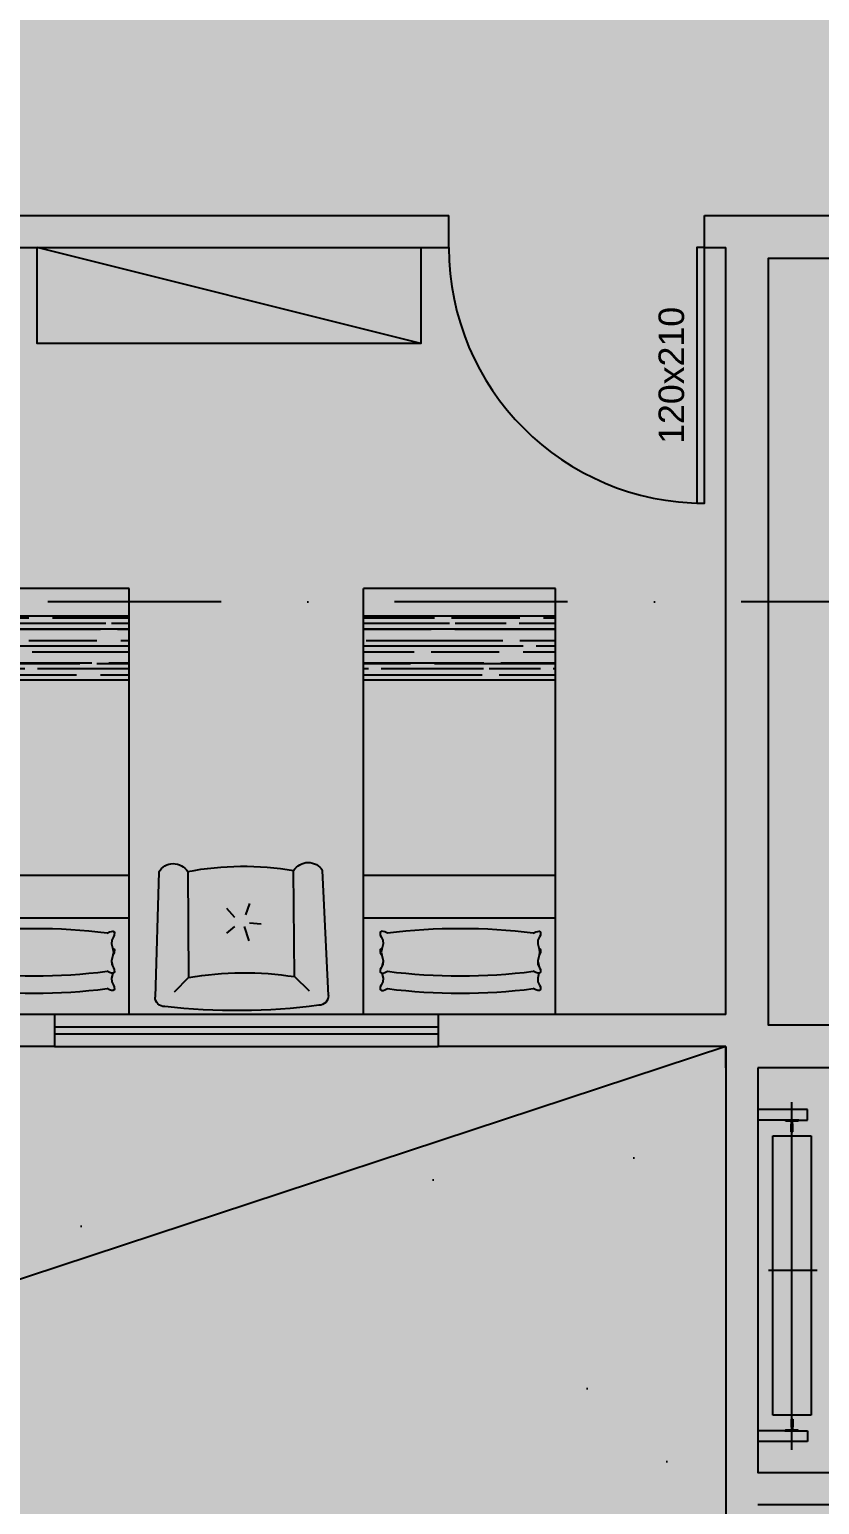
# Model space of a CAD drawing. Header units: centimetres. Extents: x 0 to 1099704, y -139216 to 99734.
# Drawn here: x 854708 to 855079, y -23410 to -22717 of the extents above; entities that cross this region are included whole.
import ezdxf
from ezdxf.enums import TextEntityAlignment as Align

# ---------------------------------------------------------------- set-up
doc = ezdxf.new("R2010")
doc.units = ezdxf.units.CM
doc.header["$LTSCALE"] = 4
doc.linetypes.add('DASHDOT', pattern=[25.4, 12.7, -6.35, 0, -6.35])
doc.linetypes.add('LTYPE_6', pattern=[168.75, 112.5, -28.125, 0, -28.125])
for name, color, linetype in [('0.2', 2, 'Continuous'), ('0.4', 4, 'Continuous'), ('0.6', 6, 'Continuous'), ('02-CONT', 2, 'Continuous'), ('04', 254, 'Continuous'), ('08', 8, 'Continuous'), ('AIT-LAY-HTC', 254, 'Continuous'), ('B-CORTE', 4, 'DASHDOT')]:
    doc.layers.add(name, color=color, linetype=linetype)
doc.styles.add('2mm 1-50', font='arial.ttf', dxfattribs={"height": 0.1})

# ---------------------------------------------------------------- blocks, each defined once
blk = doc.blocks.new('1_00e')
blk.add_lwpolyline([(-28.40539012428269, -52.25289090163764), (-25.40539012428269, -52.25289090163764), (-25.40539012428269, 47.74710909836236), (-28.40539012428269, 47.74710909836236)], close=True)
at = {"color": 1}
blk.add_arc((-28.40539012428326, -52.25289090163764), 100, 0, 90, dxfattribs=at)
blk = doc.blocks.new('CAMA-SOLTEIRO')
h = blk.add_hatch()
h.set_pattern_fill('AR-RROOF', color=256, scale=0.08, style=0)
h.set_pattern_definition([(0, (-259.2971654992087, -62.25848343646964), (0.176, 0.08), [1.2, -0.16, 0.4, -0.08]), (0, (-259.1907654992087, -62.21848343646964), (-0.08, 0.1064), [0.24, -0.0264, 0.48, -0.06]), (0, (-259.2571654992087, -62.19048343646964), (0.416, 0.0536), [0.64, -0.112, 0.32, -0.08])])
h.paths.add_polyline_path([(0.4499999999999886, -1.569999999997059), (-0.4500000000000455, -1.569999999997044), (-0.4500000000000455, -1.869999999999941), (0.4499999999999886, -1.869999999999969)])
at = {"layer": 'AIT-LAY-HTC'}
h = blk.add_hatch(color=254, dxfattribs=at)
h.paths.add_polyline_path([(0.4499999999999886, -0.6535763996212509), (-0.4499999999999886, -0.6535763996212509), (-0.4499999999999886, -1.569999999997044), (0.4499999999999886, -1.569999999997044)])
h.paths.add_polyline_path([(0.4499999999999886, -2.131628207280301e-14), (-0.4499999999999886, -7.105427357601002e-15), (-0.4500000000000455, -0.4535763996212623), (0.4499999999999886, -0.4535763996212623)])
h.paths.add_polyline_path([(0.3716982436171747, -0.373121244349754), (0.3723867664295994, -0.3861706267807321), (0.3655536251368972, -0.390699628518469), (0.3589239480322135, -0.390246726289142), (0.3496964401738865, -0.3873305654911334), (0.3375292817262334, -0.3814624037465322, -0.06240135273612517), (-0.3458491167673401, -0.3814624037465322), (-0.3580162752151068, -0.3873305654911476), (-0.3672437830732633, -0.3902467262891278), (-0.3738734601780038, -0.3906996285184547), (-0.3807066014707061, -0.3861706267807179), (-0.3800180786582814, -0.3731212443497398), (-0.3760551388454587, -0.3650755000255188), (-0.3677125645626802, -0.3491925823837292), (-0.367078841438115, -0.3321323483973302), (-0.3724699016728437, -0.3091402599489683), (-0.3738734601780038, -0.3092361431671051), (-0.3807066014707061, -0.3047071414293683), (-0.3800180786582814, -0.2916577589983902), (-0.3760551388454587, -0.2836120146741834), (-0.3731809529210182, -0.2781400276378534), (-0.3671426902825488, -0.2523877149917055), (-0.3671057082908646, -0.2513921359974702), (-0.3671426902825488, -0.2503965570033344), (-0.373180952921075, -0.2246442443571155), (-0.3760551388455156, -0.2191722573209276), (-0.3800180786582814, -0.2111265129965787), (-0.3807066014707061, -0.1980771305656006), (-0.3738734601780038, -0.1935481288278922), (-0.3724699016728437, -0.1936440120460148), (-0.367078841438115, -0.1706519235976387), (-0.3677125645626802, -0.1535916896112397), (-0.3760551388455156, -0.1377087719694785), (-0.3800180786582814, -0.1296630276452575), (-0.3807066014707061, -0.116613645214251), (-0.3738734601780038, -0.1120846434765284), (-0.3672437830733202, -0.1125375457058411), (-0.3580162752149931, -0.1154537065038497), (-0.3458491167673401, -0.1213218682484509, -0.06240135273612597), (0.3375292817262334, -0.1213218682484509), (0.3496964401739433, -0.1154537065038497), (0.3589239480322135, -0.1125375457058553), (0.3655536251368972, -0.1120846434765284), (0.3723867664295994, -0.1166136452142652), (0.3716982436171747, -0.1296630276452575), (0.3677353038042952, -0.1377087719695922), (0.3593927295215735, -0.1535916896112681), (0.3587590063970083, -0.1706519235976671), (0.364150066631737, -0.193644012046029), (0.3655536251368972, -0.193548128827878), (0.3723867664295994, -0.1980771305656006), (0.3716982436171747, -0.2111265129965929), (0.3677353038042384, -0.2191722573211123), (0.3648611178799115, -0.2246442443571297), (0.3588228552414421, -0.250396557003306), (0.358785873249758, -0.251392135997456), (0.3588228552414421, -0.2523877149917482), (0.3648611178799115, -0.2781400276378392), (0.3677353038042952, -0.2836120146742545), (0.3716982436171747, -0.2916577589984044), (0.3723867664295994, -0.3047071414293683), (0.3655536251368972, -0.3092361431670909), (0.364150066631737, -0.3091402599489825), (0.3587590063970083, -0.3321323483973586), (0.3593927295215735, -0.3491925823837292), (0.3677353038044657, -0.3650755000253483)], flags=16)
h.paths.add_polyline_path([(-0.4500000000000455, -1.869999999999926), (-0.4499999999999886, -1.99999999999995), (0.4499999999999886, -1.99999999999995), (0.4499999999999886, -1.869999999999969)])
h = blk.add_hatch(color=252, dxfattribs=at)
edge = h.paths.add_edge_path()
edge.add_line((0.3677353038042384, -0.1377087719696206), (0.3716982436171179, -0.1296630276452433))
edge.add_line((0.3716982436171747, -0.1296630276452433), (0.3723867664295994, -0.1166136452142652))
edge.add_line((0.3723867664295994, -0.1166136452142652), (0.3655536251368972, -0.1120846434765284))
edge.add_line((0.3655536251368972, -0.1120846434765284), (0.3589239480322135, -0.1125375457058411))
edge.add_line((0.3589239480322135, -0.1125375457058553), (0.3496964401739433, -0.1154537065038497))
edge.add_line((0.3496964401739433, -0.1154537065038355), (0.3375292817262334, -0.1213218682484509))
edge.add_ellipse((-0.004159917520553336, -2.848495806804841), major_axis=(1.943480023054445, 1.943480023054444), ratio=0.9999999999999957, start_angle=37.85859147788927, end_angle=52.14140852211052)
edge.add_line((-0.3458491167673401, -0.1213218682484651), (-0.35801627521505, -0.1154537065038497))
edge.add_line((-0.35801627521505, -0.1154537065038497), (-0.3672437830732633, -0.1125375457058553))
edge.add_line((-0.3672437830733202, -0.1125375457058553), (-0.3738734601780607, -0.1120846434765284))
edge.add_line((-0.3738734601780607, -0.1120846434765426), (-0.380706601470763, -0.116613645214251))
edge.add_line((-0.3807066014707061, -0.116613645214251), (-0.3800180786582814, -0.1296630276452433))
edge.add_line((-0.3800180786582814, -0.1296630276452433), (-0.3760551388454587, -0.1377087719697059))
edge.add_line((-0.3760551388454019, -0.1377087719697201), (-0.3677125645626802, -0.1535916896112681))
edge.add_line((-0.3677125645626802, -0.1535916896112681), (-0.367078841438115, -0.1706519235976671))
edge.add_line((-0.367078841438115, -0.1706519235976671), (-0.3724699016728437, -0.1936440120460148))
edge.add_line((-0.3724699016728437, -0.1936440120460148), (-0.3672437830733202, -0.1940010310572049))
edge.add_line((-0.3672437830733202, -0.1940010310572049), (-0.35801627521505, -0.1969171918551993))
edge.add_line((-0.35801627521505, -0.1969171918551993), (-0.3458491167673401, -0.2027853535998148))
edge.add_ellipse((-0.004159917520553336, -2.929959292156191), major_axis=(1.943480023054446, 1.943480023054447), ratio=0.9999999999999976, start_angle=37.85859147788932, end_angle=52.14140852211062, ccw=False)
edge.add_line((0.3375292817262334, -0.2027853535998148), (0.3496964401739433, -0.1969171918551851))
edge.add_line((0.3496964401739433, -0.1969171918551709), (0.3589239480322703, -0.1940010310572049))
edge.add_line((0.3589239480322135, -0.1940010310572049), (0.364150066631737, -0.193644012046029))
edge.add_line((0.364150066631737, -0.193644012046029), (0.3587590063970083, -0.1706519235976671))
edge.add_line((0.3587590063970083, -0.1706519235976671), (0.3593927295215735, -0.1535916896112681))
edge.add_line((0.3593927295215735, -0.1535916896112681), (0.3677353038042952, -0.1377087719696206))
edge = h.paths.add_edge_path()
edge.add_line((0.3585894172769599, -0.2513921359974987), (0.3588228552414421, -0.250396557003306))
edge.add_line((0.3588228552414421, -0.250396557003306), (0.3593927295215735, -0.2350551749626035))
edge.add_line((0.3593927295215735, -0.2350551749626035), (0.367735303804352, -0.2191722573207713))
edge.add_line((0.367735303804352, -0.2191722573207713), (0.3716982436171747, -0.2111265129966071))
edge.add_line((0.3716982436171747, -0.2111265129966071), (0.3723867664295994, -0.198077130565629))
edge.add_line((0.3723867664295994, -0.198077130565629), (0.3655536251368972, -0.1935481288278922))
edge.add_line((0.3655536251368972, -0.193548128827878), (0.3589239480322135, -0.1940010310571907))
edge.add_line((0.3589239480322135, -0.1940010310572049), (0.3496964401739433, -0.1969171918551993))
edge.add_line((0.3496964401739433, -0.1969171918551993), (0.3375292817262334, -0.2027853535998148))
edge.add_ellipse((-0.004159917520553336, -2.929959292156191), major_axis=(1.94348002305446, 1.94348002305446), ratio=0.9999999999999964, start_angle=37.85859147788919, end_angle=52.14140852211058)
edge.add_line((-0.3458491167673401, -0.2027853535998148), (-0.3580162752149931, -0.1969171918552135))
edge.add_line((-0.3580162752149931, -0.1969171918552135), (-0.3672437830733202, -0.1940010310571907))
edge.add_line((-0.3672437830733202, -0.1940010310571907), (-0.3738734601780038, -0.1935481288278638))
edge.add_line((-0.3738734601780038, -0.193548128827878), (-0.3807066014707061, -0.1980771305656006))
edge.add_line((-0.3807066014707061, -0.1980771305656006), (-0.3800180786582814, -0.2111265129965929))
edge.add_line((-0.3800180786582814, -0.2111265129965929), (-0.376055138845345, -0.2191722573210413))
edge.add_line((-0.376055138845345, -0.2191722573210413), (-0.3677125645626802, -0.2350551749625893))
edge.add_line((-0.3677125645626802, -0.2350551749626035), (-0.3671426902825488, -0.250396557003306))
edge.add_line((-0.3671426902825488, -0.2503965570032918), (-0.3669092523180666, -0.2513921359974702))
edge.add_line((-0.3669092523180666, -0.2513921359974702), (-0.3732120659238944, -0.278272720073609))
edge.add_line((-0.3732120659238944, -0.278272720073609), (-0.3759659441697067, -0.2921238786731593))
edge.add_line((-0.3759659441697067, -0.2921238786731593), (-0.3732120659238944, -0.3059750372728232))
edge.add_line((-0.3732120659238944, -0.3059750372728232), (-0.367078841438115, -0.3321323483973302))
edge.add_line((-0.367078841438115, -0.3321323483973302), (-0.3677125645626802, -0.3491925823837292))
edge.add_line((-0.3677125645626802, -0.3491925823837292), (-0.3760551388454587, -0.3650755000255756))
edge.add_line((-0.3760551388454587, -0.3650755000255756), (-0.3800180786582814, -0.3731212443497398))
edge.add_line((-0.3800180786582814, -0.3731212443497398), (-0.3807066014707061, -0.3861706267807179))
edge.add_line((-0.3807066014707061, -0.3861706267807179), (-0.3738734601780607, -0.3906996285184547))
edge.add_line((-0.3738734601780607, -0.390699628518469), (-0.3672437830733202, -0.390246726289142))
edge.add_line((-0.3672437830733202, -0.3902467262891278), (-0.35801627521505, -0.3873305654911192))
edge.add_line((-0.3580162752149931, -0.3873305654911192), (-0.3458491167673401, -0.381462403746518))
edge.add_ellipse((-0.004159917520553336, 2.345711534809816), major_axis=(1.943480023054408, 1.943480023054407), ratio=0.9999999999999963, start_angle=217.8585914778892, end_angle=232.1414085221106)
edge.add_line((0.3375292817262334, -0.3814624037465322), (0.3496964401739433, -0.3873305654911476))
edge.add_line((0.3496964401739433, -0.3873305654911476), (0.3589239480321567, -0.390246726289142))
edge.add_line((0.3589239480321567, -0.390246726289142), (0.3655536251368403, -0.3906996285184832))
edge.add_line((0.3655536251368972, -0.390699628518469), (0.3723867664295994, -0.3861706267807321))
edge.add_line((0.3723867664295994, -0.3861706267807321), (0.3716982436171747, -0.373121244349754))
edge.add_line((0.3716982436171747, -0.3731212443497398), (0.3677353038042384, -0.3650755000254762))
edge.add_line((0.3677353038042384, -0.3650755000254762), (0.3593927295215735, -0.3491925823837292))
edge.add_line((0.3593927295215735, -0.3491925823837292), (0.3587590063970083, -0.3321323483973302))
edge.add_line((0.3587590063970083, -0.3321323483973444), (0.3648922308827878, -0.3059750372727663))
edge.add_line((0.3648922308827878, -0.3059750372727521), (0.3676461091286001, -0.2921238786731735))
edge.add_line((0.3676461091286001, -0.2921238786731735), (0.3648922308827878, -0.2782727200736659))
edge.add_line((0.3648922308827878, -0.2782727200736659), (0.3585894172769599, -0.2513921359974987))
for points in [[(0.4499999999999886, -0.6535763996212509), (0.4499999999999886, -0.4535763996212623), (-0.4499999999999886, -0.4535763996212623), (-0.4499999999999886, -0.6535763996212509)], [(-0.4499999999999886, -1.569999999997044), (0.4499999999999886, -1.569999999997044), (0.4499999999999886, -1.869999999999955), (-0.4499999999999886, -1.869999999999955)]]:
    blk.add_hatch(color=252, dxfattribs=at).paths.add_polyline_path(points)
for p, q in [((-0.4500000000000455, 7.105427357601002e-15), (0.4499999999999886, -7.105427357601002e-15)), ((-0.4500000000000455, 7.105427357601002e-15), (-0.4499999999999886, -1.99999999999995)), ((0.4499999999999886, -7.105427357601002e-15), (0.4499999999999886, -1.99999999999995)), ((0.4499999999999886, -0.05000000000000426), (0.4499999999999886, -1.949999999999953)), ((0.4499999999999886, -0.4535763996212623), (-0.4499999999999886, -0.4535763996212623)), ((0.4499999999999886, -0.6535763996212509), (-0.4499999999999886, -0.6535763996212509)), ((-0.4499999999999886, -1.569999999997044), (0.4499999999999886, -1.569999999997044)), ((-0.4499999999999886, -1.869999999999941), (0.4499999999999886, -1.869999999999955)), ((-0.4499999999999886, -1.99999999999995), (0.4499999999999886, -1.99999999999995))]:
    blk.add_line(p, q)
for points in [[(-0.3724699016728437, -0.1936440120460148), (-0.367078841438115, -0.1706519235976529), (-0.3677125645626802, -0.1535916896112539), (-0.3760551388454587, -0.1377087719695353), (-0.3800180786582814, -0.1296630276452433), (-0.3807066014707061, -0.1166136452142652), (-0.3738734601780038, -0.1120846434765284), (-0.3672437830733202, -0.1125375457058553), (-0.35801627521505, -0.1154537065038497), (-0.3458491167673401, -0.1213218682484651)], [(0.364150066631737, -0.1936440120460148), (0.3587590063970083, -0.1706519235976671), (0.3593927295215735, -0.1535916896112539), (0.3677353038042952, -0.1377087719695496), (0.3716982436171747, -0.1296630276452575), (0.3723867664295994, -0.1166136452142652), (0.3655536251368972, -0.1120846434765284), (0.3589239480322135, -0.1125375457058553), (0.3496964401739433, -0.1154537065038497), (0.3375292817262334, -0.1213218682484651)], [(-0.3458491167673401, -0.3814624037465322), (-0.35801627521505, -0.3873305654911476), (-0.3672437830733202, -0.3902467262891278), (-0.3738734601780038, -0.3906996285184547), (-0.3807066014707061, -0.3861706267807179), (-0.3800180786582814, -0.3731212443497398), (-0.3760551388454587, -0.3650755000254478), (-0.3677125645626802, -0.3491925823837292), (-0.367078841438115, -0.3321323483973302), (-0.3732120659238944, -0.3059750372727663), (-0.3759659441697067, -0.2921238786731593), (-0.3732120659238944, -0.2782727200735664), (-0.367078841438115, -0.2521154089490025), (-0.3677125645626802, -0.2350551749626035), (-0.3760551388454587, -0.219172257320885), (-0.3800180786582814, -0.2111265129965929), (-0.3807066014707061, -0.1980771305656148), (-0.3738734601780038, -0.193548128827878), (-0.3672437830733202, -0.1940010310572049), (-0.35801627521505, -0.1969171918551993), (-0.3458491167673401, -0.2027853535998148)], [(0.3375292817262334, -0.3814624037465322), (0.3496964401739433, -0.3873305654911476), (0.3589239480322135, -0.390246726289142), (0.3655536251368972, -0.390699628518469), (0.3723867664295994, -0.3861706267807321), (0.3716982436171747, -0.373121244349754), (0.3677353038042952, -0.365075500025462), (0.3593927295215735, -0.3491925823837434), (0.3587590063970083, -0.3321323483973444), (0.3648922308827878, -0.3059750372727805), (0.3676461091286001, -0.2921238786731735), (0.3648922308827878, -0.2782727200735806), (0.3587590063970083, -0.2521154089490167), (0.3593927295215735, -0.2350551749626035), (0.3677353038042952, -0.219172257320885), (0.3716982436171747, -0.2111265129966071), (0.3723867664295994, -0.1980771305656148), (0.3655536251368972, -0.193548128827878), (0.3589239480322135, -0.1940010310572049), (0.3496964401739433, -0.1969171918551993), (0.3375292817262334, -0.2027853535998148)], [(-0.3671426902825488, -0.2523877149916771), (-0.367078841438115, -0.2506688630459806), (-0.373180952921075, -0.2246442443571155)], [(0.3588228552414421, -0.2523877149916913), (0.3587590063970083, -0.2506688630459948), (0.3648611178799115, -0.2246442443571155)], [(-0.3724699016728437, -0.3091402599489825), (-0.3738734601780038, -0.3092361431671051), (-0.3807066014707061, -0.3047071414293683), (-0.3800180786582814, -0.2916577589983902), (-0.3760551388454587, -0.2836120146740981), (-0.373180952921075, -0.2781400276378818)], [(0.364150066631737, -0.3091402599489825), (0.3655536251368972, -0.3092361431671051), (0.3723867664295994, -0.3047071414293825), (0.3716982436171747, -0.2916577589983902), (0.3677353038042952, -0.2836120146740981), (0.3648611178799115, -0.2781400276378818)]]:
    blk.add_lwpolyline(points)
for centre, radius, start, end in [((-0.004159917520553336, -2.848495806804841), 2.748495806804713, 82.85859147788834, 97.14140852211166), ((-0.004159917520553336, -2.929959292156191), 2.748495806804713, 82.85859147788834, 97.14140852211166), ((-0.004159917520553336, 2.345711534809816), 2.748495806804664, 262.8585914778884, 277.1414085221116)]:
    blk.add_arc(centre, radius, start, end)
blk = doc.blocks.new('Poltrona08')
for p, q in [((-49.37355434940944, -15.72616752609145), (-49.37355434940944, 39.27383247390898)), ((5.626445650590281, 39.27383247390898), (5.626445650590281, -15.72616752609145)), ((-29.2909328934294, 16.36152345113095), (-25.06770044392762, 13.07900181849368)), ((-20.37521952551106, 13.07900181849368), (-18.02898095166735, 20.58190801911918)), ((-25.06770044392762, 8.389687141740989), (-29.2909328934294, 3.700372464987946)), ((-17.55973248275292, 11.20327594779246), (-11.45950615759236, 11.67220877437826)), ((-19.43672258768149, 6.982894097625572), (-17.27983121032299, 1.207633293280477))]:
    blk.add_line(p, q)
for points in [[(-64.37355434940893, -15.72616752609145), (-66.8735543494095, 49.27383247390912)], [(-49.37355434940943, 39.27383247390898), (-56.87355434940936, 46.77383247390891)], [(5.626445650590281, 39.27383247390898), (13.12644565059021, 46.77383247390891)], [(23.12644565059071, 49.27383247390912), (20.62644565059085, -15.72616752609145)]]:
    blk.add_lwpolyline(points)
for centre, radius, start, end in [((-61.87355434940979, 49.27383247390912), 4.999999999999893, 89.99999999999795, 179.9999999999999), ((-21.87355434940922, -276.1504985630796), 332.8366544436498, 83.0975626029274, 96.90243739707266), ((18.12644565059099, 49.27383247390912), 4.999999999999893, 0, 90.00000000000203), ((-21.87355434940922, 208.7364681285423), 171.6794538755731, 260.782525588539, 279.2174744114608), ((-56.87355434940866, -11.05950085942512), 8.833333333333096, 211.8907918018441, 328.1092081981547), ((-21.87355434940887, 134.2738324739405), 152.5000000000315, 259.6111421845325, 280.3888578154674), ((13.12644565059056, -11.05950085942476), 8.833333333333284, 211.8907918018461, 328.1092081981539)]:
    blk.add_arc(centre, radius, start, end)

msp = doc.modelspace()

# ---------------------------------------------------------------- hatches: boundary and pattern name
at = {"layer": '0.2', "true_color": 0x000000}
h = msp.add_hatch(color=18, dxfattribs=at)
h.dxf.hatch_style = 1
h.paths.add_polyline_path([(852964.2171221967, -23179.57963985066), (852903.2171221966, -23179.57963985066), (852903.2171221966, -22985.89706756994), (852888.2171221966, -22985.89706756994), (852888.2171221966, -23194.57963985066), (852964.2171221967, -23194.57963985066)])
h.paths.add_polyline_path([(853185.2171221968, -23179.57963985066), (853130.2171221968, -23179.57963985066), (853130.2171221968, -22985.89706756994), (853115.2171221968, -22985.89706756994), (853115.2171221968, -23179.57963985066), (853054.2171221967, -23179.57963985066), (853054.2171221967, -23194.57963985066), (853130.2171221968, -23194.57963985066), (853185.2171221968, -23194.57963985066)])
h.paths.add_polyline_path([(853130.2171221968, -22819.57963985066), (853330.2171221968, -22819.57963985066), (853330.2171221968, -22829.57963985066), (853345.2171221968, -22829.57963985066), (853345.2171221968, -22819.57963985066), (853665.2171221968, -22819.57963985066), (853665.2171221968, -22804.57963985066), (853115.2171221968, -22804.57963985066), (853105.2171221968, -22804.57963985066), (853105.2171221968, -22819.57963985066), (853115.2171221968, -22819.57963985066), (853115.2171221968, -22985.89706756994), (853130.2171221968, -22985.89706756994)])
h.paths.add_polyline_path([(852903.2171221966, -22524.57963985066), (852888.2171221966, -22524.57963985066), (852888.2171221966, -22654.57963985066), (852888.2171221966, -22669.57963985066), (852903.2171221966, -22669.57963985066), (852903.2171221966, -22654.57963985066), (852993.2171221966, -22654.57963985066), (852993.2171221966, -22639.57963985066), (852903.2171221966, -22639.57963985066)])
h.paths.add_polyline_path([(852903.2171221966, -22264.57963985066), (852683.2171221966, -22264.57963985066), (852683.2171221966, -22524.57963985066), (852728.7171226043, -22524.57963985066), (852728.7171226043, -22524.57963979711), (852728.7171226043, -22513.57963985962), (852728.7171226043, -22509.57963985066), (852698.2171221966, -22509.57963985066), (852698.2171221966, -22279.57963985066), (852888.2171221966, -22279.57963985066), (852888.2171221966, -22509.57963985066), (852880.717123509, -22509.57963985066), (852880.717123509, -22524.57963985066), (852888.2171221966, -22524.57963985066), (852903.2171221966, -22524.57963985066)])
h.paths.add_polyline_path([(852933.2171221966, -22264.57963985066), (852903.2171221966, -22264.57963985066), (852903.2171221966, -22279.57963985066), (852933.2171221966, -22279.57963985066)])
h.paths.add_polyline_path([(853138.2171221966, -22279.57963985066), (853189.2171221966, -22279.57963985066), (853189.2171221966, -22264.57963985066), (853123.2171221966, -22264.57963985066), (853093.2171221966, -22264.57963985066), (853093.2171221966, -22279.57963985066), (853123.2171221966, -22279.57963985066), (853123.2171221966, -22639.57963985066), (853113.2171221966, -22639.57963985066), (853113.2171221966, -22654.57963985066), (853138.2171221966, -22654.57963985066), (853290.2171221966, -22654.57963985066), (853290.2171221966, -22639.57963985066), (853138.2171221966, -22639.57963985066), (853138.2171221966, -22339.57963985066)])
h.paths.add_polyline_path([(853435.2171221966, -22279.57963985066), (853530.2171221966, -22279.57963985066), (853530.2171221966, -22264.57963985066), (853420.2171221966, -22264.57963985066), (853369.2171221966, -22264.57963985066), (853369.2171221966, -22279.57963985066), (853420.2171221966, -22279.57963985066), (853420.2171221966, -22339.57963985066), (853420.2171221966, -22639.57963985066), (853410.2171221966, -22639.57963985066), (853410.2171221966, -22654.57963985066), (853435.2171221966, -22654.57963985066), (853445.2171221966, -22654.57963985066), (853445.2171221966, -22639.57963985066), (853435.2171221966, -22639.57963985066)])
h.paths.add_polyline_path([(854375.2171221966, -22639.57963985056), (854065.2171221966, -22639.57963985066), (854055.2171221966, -22639.57963985066), (854055.2171221966, -22629.57963985066), (854040.2171221966, -22629.57963985066), (854040.2171221966, -22639.57963985066), (853840.2171221966, -22639.57963985066), (853840.2171221966, -22279.57963985066), (853895.2171221966, -22279.57963985066), (853895.2171221966, -22264.57963985066), (853825.2171221966, -22264.57963985066), (853730.2171221966, -22264.57963985066), (853730.2171221966, -22279.57963985066), (853825.2171221966, -22279.57963985066), (853825.2171221966, -22639.57963985066), (853545.2171221966, -22639.57963985066), (853545.2171221966, -22654.57963985066), (853840.2171221966, -22654.57963985066), (854065.2171221966, -22654.57963985066), (854375.2171221966, -22654.57963985066)])
h.paths.add_polyline_path([(854055.2171221966, -22279.57963985066), (854190.2171221966, -22279.57963985066), (854190.2171221966, -22264.57963985066), (854040.2171221966, -22264.57963985066), (853985.2171221966, -22264.57963985066), (853985.2171221966, -22279.57963985066), (854040.2171221966, -22279.57963985066), (854040.2171221966, -22509.57963985066), (854055.2171221966, -22509.57963985066)], flags=17)
h.paths.add_polyline_path([(854575.2171221967, -22264.57963985066), (854505.2171221967, -22264.57963985066), (854370.2171221966, -22264.57963985066), (854370.2171221966, -22279.57963985066), (854505.2171221967, -22279.57963985066), (854505.2171221967, -22639.57963985053), (854495.2171221966, -22639.57963985053), (854495.2171221966, -22654.57963985066), (854520.2171221966, -22654.57963985066), (854745.2171221967, -22654.57963985066), (855055.2171221967, -22654.57963985066), (855055.2171221967, -22639.57963985066), (854745.2171221967, -22639.57963985066), (854735.2171221967, -22639.57963985066), (854735.2171221967, -22629.57963985066), (854720.2171221967, -22629.57963985066), (854720.2171221967, -22639.57963985066), (854520.2171221967, -22639.57963985066), (854520.2171221967, -22279.57963985066), (854575.2171221967, -22279.57963985066)])
h.paths.add_polyline_path([(854735.2171221967, -22279.57963985066), (854870.2171221967, -22279.57963985066), (854870.2171221967, -22264.57963985066), (854720.2171221967, -22264.57963985066), (854665.2171221967, -22264.57963985066), (854665.2171221967, -22279.57963985066), (854720.2171221967, -22279.57963985066), (854720.2171221967, -22509.57963985066), (854735.2171221967, -22509.57963985066)], flags=17)
h.paths.add_polyline_path([(855255.2171221967, -22264.57963985066), (855185.2171221967, -22264.57963985066), (855050.2171221967, -22264.57963985066), (855050.2171221967, -22279.57963985066), (855185.2171221967, -22279.57963985066), (855185.2171221967, -22639.57963985066), (855175.2171221967, -22639.57963985066), (855175.2171221967, -22654.57963985066), (855200.2171221967, -22654.57963985066), (855425.2171221967, -22654.57963985066), (855735.2171221967, -22654.57963985066), (855735.2171221967, -22639.57963985066), (855425.2171221967, -22639.57963985066), (855415.2171221967, -22639.57963985066), (855415.2171221967, -22629.57963985066), (855400.2171221967, -22629.57963985066), (855400.2171221967, -22639.57963985066), (855200.2171221967, -22639.57963985066), (855200.2171221967, -22279.57963985066), (855255.2171221967, -22279.57963985066)])
h.paths.add_polyline_path([(855415.2171221967, -22279.57963985066), (855550.2171221967, -22279.57963985066), (855550.2171221967, -22264.57963985066), (855400.2171221967, -22264.57963985066), (855345.2171221967, -22264.57963985066), (855345.2171221967, -22279.57963985066), (855400.2171221967, -22279.57963985066), (855400.2171221967, -22509.57963985066), (855415.2171221967, -22509.57963985066)], flags=17)
h.paths.add_polyline_path([(853480.2171221968, -23179.57967437341), (853425.2171190584, -23179.57963985065), (853345.2171221968, -23179.57963985066), (853345.2171221968, -22985.89706756994), (853330.2171221968, -22985.89706756994), (853330.2171221968, -23179.57963985066), (853275.2171221968, -23179.57963985066), (853275.2171221968, -23194.57963985066), (853345.2171221968, -23194.57963985066), (853480.2171221968, -23194.57963985066)])
h.paths.add_polyline_path([(853922.7171221968, -23179.57963985066), (853810.2171221968, -23179.57963985066), (853810.2171221968, -22985.89706756994), (853795.2171221968, -22985.89706756994), (853795.2171221968, -23179.57963985066), (853660.2171221968, -23179.57963985066), (853660.2171221968, -23194.57963985066), (853810.2171221968, -23194.57963985066), (853922.7171221968, -23194.57963985066)])
h.paths.add_polyline_path([(853810.2171221968, -22804.57963985066), (853785.2171221968, -22804.57963985066), (853785.2171221968, -22819.57963985066), (853795.2171221968, -22819.57963985066), (853795.2171221968, -22985.89706756994), (853810.2171221968, -22985.89706756994)])
h.paths.add_polyline_path([(854425.2171221968, -23179.57963985066), (854370.2171221968, -23179.57963985066), (854370.2171221968, -22985.89706756994), (854355.2171221968, -22985.89706756994), (854355.2171221968, -23179.57963985066), (854242.7171221968, -23179.57963985066), (854242.7171221968, -23194.57963985066), (854355.2171221968, -23194.57963985066), (854425.2171221968, -23194.57963985066)])
h.paths.add_polyline_path([(854370.2171221968, -22819.57963985066), (854570.2171221968, -22819.57963985066), (854570.2171221968, -22829.57963985066), (854585.2171221968, -22829.57963985066), (854585.2171221968, -22819.57963985066), (854595.2171221968, -22819.57963985066), (854905.2171221968, -22819.57963985066), (854905.2171221968, -22804.57963985066), (854595.2171221968, -22804.57963985066), (854355.2171221968, -22804.57963985066), (854355.2171221968, -22985.89706756994), (854370.2171221968, -22985.89706756994)])
h.paths.add_polyline_path([(854585.2171221968, -22985.89706756994), (854570.2171221968, -22985.89706756994), (854570.2171221968, -23179.57963985066), (854515.2171221968, -23179.57963985066), (854515.2171221968, -23194.57963985066), (854585.2171221968, -23194.57963985066), (854720.2171221968, -23194.57963985066), (854720.2171221968, -23179.57967437341), (854665.2171190584, -23179.57963985065), (854585.2171221968, -23179.57963985066)])
h.paths.add_polyline_path([(855615.2171221968, -23174.57963985069), (855595.2171221968, -23174.57963985069), (855595.2171221968, -23184.57963985069), (855055.2171221968, -23184.57963985069), (855055.2171221968, -22985.89706756994), (855035.2171221968, -22985.89706756994), (855035.2171221968, -23179.57963985066), (854900.2171221968, -23179.57963985066), (854900.2171221968, -23194.57963985066), (855035.2171221968, -23194.57963985066), (855035.2171221968, -23409.57963985069), (855035.2171221967, -23429.57963985069), (855050.2171221967, -23429.57963985071), (855050.2171221968, -23409.57963985069), (855295.2171221968, -23409.57963985069), (855295.2171221968, -23364.07963944301), (855295.2171221433, -23364.07963944301), (855284.2171222058, -23364.07963944301), (855280.2171221968, -23364.07963944301), (855280.2171221968, -23394.57963985069), (855050.2171221968, -23394.57963985069), (855050.2171221968, -23204.57963985069), (855280.2171221968, -23204.57963985069), (855280.2171221968, -23212.07963853823), (855295.2171221968, -23212.07963853823), (855295.2171221968, -23204.57963985069), (855615.2171221968, -23204.57963985069)])
h.paths.add_polyline_path([(855055.2171221968, -22824.57963985066), (855595.2171221968, -22824.57963985066), (855595.2171221968, -22985.89706756994), (855615.2171221968, -22985.89706756994), (855615.2171221968, -22804.57963985066), (855035.2171221968, -22804.57963985066), (855025.2171221968, -22804.57963985066), (855025.2171221968, -22819.57963985066), (855035.2171221968, -22819.57963985066), (855035.2171221968, -22985.89706756994), (855055.2171221968, -22985.89706756994)])
h.paths.add_polyline_path([(855615.2171221968, -22985.89706756994), (855595.2171221968, -22985.89706756994), (855595.2171221968, -23074.57963985069), (855615.2171221968, -23074.57963985069)], flags=17)
at = {"layer": '0.4', "true_color": 0xf8f3ec}
h = msp.add_hatch(color=7, dxfattribs=at)
h.dxf.hatch_style = 1
h.paths.add_polyline_path([(861342.4613062439, -28259.32218729638), (861342.4613062439, -19037.77254607299), (839953.6544866126, -19037.77254607299), (839953.6544866126, -28259.32218729638)])
at = {"layer": '0.6'}
h = msp.add_hatch(dxfattribs=at)
h.set_pattern_fill('AR-SAND', color=4, scale=8)
h.set_pattern_definition([(37.50000000000001, (164770.3717682944, -70446.88349858893), (-12.80025036787237, 391.5305898634739), [0, -308.864, 0, -345.44, 0, -330.2]), (7.499999999999999, (164770.3717682944, -70446.88349858893), (359.6186265104021, 573.4600804546834), [0, -166.624, 0, -278.384, 0, -106.68]), (327.5, (164520.4357682944, -70446.88349858893), (632.7938961931663, 1.14974774283661), [0, -101.6, 0, -365.76, 0, -477.52]), (317.5, (164520.4357682944, -70446.88349858893), (610.8451619778377, 178.343458605773), [0, -50.8, 0, -239.776, 0, -274.32])])
h.paths.add_polyline_path([(847029.493582481, -24402.35803356353), (847029.493582481, -24552.35803356353), (847028.9779372601, -25067.34132967043), (848085.2081816171, -25064.45388535614), (848085.2081816171, -24749.45388535614), (848085.2081816171, -23226.03568594248), (845793.9843770533, -23226.03568594247), (845793.9843770533, -22236.11545228361), (850028.9843770532, -22236.11545228361), (850028.9843770532, -22626.11545228361), (851423.2171221967, -22626.11545228361), (851423.2171221967, -22264.57963985066), (856255.2171221968, -22264.57963985066), (856255.2171221968, -24502.38253884154), (856528.5551048538, -24502.38253884154), (857366.485063106, -22086.11545228362), (844366.0450631086, -22086.11545228362), (843984.1592967254, -25075.66503022591), (844426.2917885046, -25074.45636104002), (844424.9099322843, -24568.97186336245), (844424.9099322843, -23258.97186336222), (845409.9099322843, -23258.97186336222), (845409.9099322843, -23588.97186336222), (846464.9099322844, -23588.97186336222), (846464.9099322844, -24402.35803356353)])
h.paths.add_polyline_path([(855035.2171221965, -23970.57963985065), (855035.2171221969, -23194.57963985066), (852888.2171221967, -23194.57963985066), (852888.2171221967, -22896.11209637074), (852683.2171221968, -22896.11209637074), (852683.2171221968, -23970.57963985065)], flags=17)
h.paths.add_polyline_path([(851453.2171221967, -23970.57963985065), (851453.2171221967, -22896.11209637074), (850028.9843770532, -22896.11209637074), (850028.9843770532, -23226.03568594247), (848841.9843770532, -23226.03568594247), (848841.9843770532, -23441.03568594249), (848841.9843770533, -23970.57963985065)], flags=17)
h.paths.add_polyline_path([(846909.2244930629, -23971.9083594683), (847585.6757751142, -23971.9083594683), (847585.6757751142, -23848.64682100675), (846909.2244930629, -23848.64682100675)], flags=16)
h.paths.add_polyline_path([(848083.9284586846, -23837.52334034714), (848083.9284586846, -23540.82883485264), (848031.1020850582, -23540.82883485264), (848031.1020850582, -23837.52334034714)], flags=16)
h.paths.add_polyline_path([(853624.8800301066, -23681.776107387), (854301.3313121579, -23681.776107387), (854301.3313121579, -23558.51456892546), (853624.8800301066, -23558.51456892546)], flags=16)
h.paths.add_polyline_path([(849927.4139533694, -23613.22896367017), (850603.8652354206, -23613.22896367017), (850603.8652354206, -23489.96742520863), (849927.4139533694, -23489.96742520863)], flags=16)
h.paths.add_polyline_path([(848903.6997061255, -23837.52334034714), (848903.6997061255, -23540.82883485264), (848850.8733324992, -23540.82883485264), (848850.8733324992, -23837.52334034714)], flags=16)

# ---------------------------------------------------------------- linework, layer by layer
at = {"layer": '0.2'}
for p, q in [((854892.0305774772, -22864.57963985065), (854712.0305774772, -22819.57963985065)), ((854900.2171221968, -23179.57963985066), (854720.2171221968, -23179.57963985066)), ((854900.2171221968, -23185.57963985066), (854720.2171221968, -23185.57963985066)), ((854720.2171221968, -23188.57963985066), (854900.2171221968, -23188.57963985066)), ((854720.2171221968, -23194.57963985066), (854900.2171221968, -23194.57963985066))]:
    msp.add_line(p, q, dxfattribs=at)
msp.add_lwpolyline([(854712.0305774772, -22819.57963985065), (854892.0305774772, -22819.57963985065), (854892.0305774772, -22864.57963985065), (854712.0305774772, -22864.57963985065)], close=True, dxfattribs=at)
at = {"layer": '0.4'}
msp.add_line((855035.2171221968, -23194.57963985066), (852683.2171221966, -23970.57963985065), dxfattribs=at)
at = {"layer": '0.6'}
for p, q in [((854905.2171221968, -22819.57963985066), (854905.2171221968, -22804.57963985066)), ((855025.2171221968, -22819.57963985066), (855025.2171221968, -22804.57963985066)), ((854720.2171221968, -23179.57963985066), (854720.2171221968, -23194.57963985066)), ((854900.2171221968, -23179.57963985066), (854900.2171221968, -23194.57963985066)), ((855035.2171221968, -23409.57963985069), (855035.2171221967, -23429.57963985069))]:
    msp.add_line(p, q, dxfattribs=at)
for points in [[(854595.2171221968, -22804.57963985066), (854905.2171221968, -22804.57963985066)], [(855025.2171221968, -22804.57963985066), (855050.2171221968, -22804.57963985066)], [(855035.2171221968, -22804.57963985066), (855615.2171221968, -22804.57963985066), (855615.2171221968, -23074.57963985069)], [(854595.2171221968, -22819.57963985066), (854905.2171221968, -22819.57963985066)], [(855025.2171221968, -22819.57963985066), (855035.2171221968, -22819.57963985066)], [(855035.2171221968, -23179.57963985066), (855035.2171221968, -22819.57963985066)], [(855595.2171221968, -23174.57963985069), (855595.2171221968, -23184.57963985069), (855055.2171221968, -23184.57963985069), (855055.2171221968, -22824.57963985066), (855595.2171221968, -22824.57963985066), (855595.2171221968, -23074.57963985069)], [(854720.2171221968, -23179.57963985066), (854585.2171221968, -23179.57963985066)], [(855035.2171221968, -23179.57963985066), (854900.2171221968, -23179.57963985066)], [(854720.2171221968, -23194.57963985066), (854570.2171221968, -23194.57963985066)], [(855035.2171221968, -23194.57963985066), (854900.2171221968, -23194.57963985066)], [(855035.2171221968, -23204.57963985069), (855035.2171221968, -23194.57963985066)], [(855035.2171221968, -23194.57963985066), (855035.2171221968, -23409.57963985069)], [(855280.2171221968, -23204.57963985069), (855050.2171221968, -23204.57963985069)], [(855050.2171221968, -23204.57963985069), (855050.2171221968, -23394.57963985069), (855280.2171221968, -23394.57963985069), (855280.2171221968, -23364.07963858107)], [(855050.2171221968, -23409.57963985069), (855295.2171221968, -23409.57963985069), (855295.2171221968, -23364.07963944301)]]:
    msp.add_lwpolyline(points, dxfattribs=at)
at = {"layer": '08', "color": 253, "linetype": 'LTYPE_6'}
for p, q in [((855066.2171227004, -23383.85626581246), (855066.2171227004, -23220.6801180691)), ((855055.1632971609, -23299.57963985069), (855078.0993412428, -23299.57963985069))]:
    msp.add_line(p, q, dxfattribs=at)
at = {"layer": '08', "color": 253}
for p, q in [((855073.4671237263, -23224.17963908151), (855050.2171221433, -23224.17963908151)), ((855073.4671237263, -23229.17963859932), (855073.4671237263, -23224.17963908151)), ((855062.9671221888, -23229.17963859932), (855050.2171221433, -23229.17963859932)), ((855063.3671226902, -23229.5796402479), (855062.9671226888, -23229.17964025824)), ((855069.467122712, -23229.17964025824), (855062.9671226888, -23229.17964025824)), ((855066.0171226996, -23229.5796402479), (855063.3671226902, -23229.5796402479)), ((855065.817122699, -23231.07964020902), (855066.0171226996, -23230.87964021419)), ((855065.817122699, -23234.57964011868), (855065.817122699, -23231.07964020902)), ((855066.6171227018, -23234.57964011868), (855065.817122699, -23234.57964011868)), ((855066.0171226996, -23230.87964021419), (855066.0171226996, -23229.5796402479)), ((855069.0671227106, -23229.5796402479), (855066.4171227011, -23229.5796402479)), ((855066.4171227011, -23230.87964021419), (855066.4171227011, -23229.5796402479)), ((855066.4171227011, -23230.87964021419), (855066.6171227018, -23231.07964020902)), ((855066.6171227018, -23234.57964011868), (855066.6171227018, -23231.07964020902)), ((855069.0671227106, -23229.5796402479), (855069.467122712, -23229.17964025824)), ((855069.4671232121, -23229.17963859932), (855073.4671237263, -23229.17963859932)), ((855057.2171226683, -23236.57963962578), (855075.2171227325, -23236.57963962578)), ((855057.2171226683, -23367.57964125443), (855057.2171226683, -23236.57963962578)), ((855075.2171227325, -23236.57963962578), (855075.2171227325, -23367.57964125443)), ((855075.2171227325, -23367.57964125443), (855057.2171226683, -23367.57964125443)), ((855065.817122699, -23369.57964076153), (855065.817122699, -23373.07964067096)), ((855065.817122699, -23369.57964076153), (855066.6171227018, -23369.57964076153)), ((855066.0171226996, -23373.27964066579), (855065.817122699, -23373.07964067096)), ((855066.0171226996, -23373.27964066579), (855066.0171226996, -23374.57964063231)), ((855066.6171227018, -23373.07964067096), (855066.4171227011, -23373.27964066579)), ((855066.4171227011, -23373.27964066579), (855066.4171227011, -23374.57964063231)), ((855066.6171227018, -23369.57964076153), (855066.6171227018, -23373.07964067096)), ((855062.9671221888, -23374.97964078076), (855050.2171221433, -23374.97964078076)), ((855073.4671237263, -23379.97964029857), (855050.2171221433, -23379.97964029857)), ((855063.3671226902, -23374.57964063231), (855062.9671226888, -23374.97964062197)), ((855062.9671226888, -23374.97964062197), (855069.467122712, -23374.97964062197)), ((855063.3671226902, -23374.57964063231), (855066.0171226996, -23374.57964063231)), ((855066.4171227011, -23374.57964063231), (855069.0671227106, -23374.57964063231)), ((855069.0671227106, -23374.57964063231), (855069.467122712, -23374.97964062197)), ((855069.4671232121, -23374.97964078076), (855073.4671237263, -23374.97964078076)), ((855073.4671237263, -23374.97964078076), (855073.4671237263, -23379.97964029857))]:
    msp.add_line(p, q, dxfattribs=at)
at = {"layer": 'B-CORTE', "ltscale": 1.6}
msp.add_line((857238.1950367528, -22985.89706756994), (843929.8498644122, -22985.89706756994), dxfattribs=at)

# ---------------------------------------------------------------- block references
at = {"layer": '0.2', "xscale": -0.904434194830291, "yscale": 0.904434194830291, "zscale": 0.904434194830291, "rotation": 180.4861929394355}
msp.add_blockref('Poltrona08', (854827.4246461691, -23126.32511684156), dxfattribs=at)
at = {"layer": '02-CONT', "xscale": 1.2, "yscale": 1.2, "zscale": 1.2, "rotation": 180}
msp.add_blockref('1_00e', (854991.1306540477, -22882.28310893263), dxfattribs=at)
at = {"layer": '04', "ltscale": 3, "xscale": 99.99999651281604, "yscale": 99.99999651281604, "zscale": 99.99999651281604, "rotation": 179.999964036215}
for p in [(854710.2171174891, -23179.57966809654), (854910.2171237661, -23179.57961160476)]:
    msp.add_blockref('CAMA-SOLTEIRO', p, dxfattribs=at)

# ---------------------------------------------------------------- texts
at = {"layer": '02-CONT', "style": '2mm 1-50'}
msp.add_text('120x210', height=12, rotation=90, dxfattribs=at).set_placement((855009.6171221968, -22879.57963985066), align=Align.MIDDLE_CENTER)

doc.saveas('drawing.dxf')
